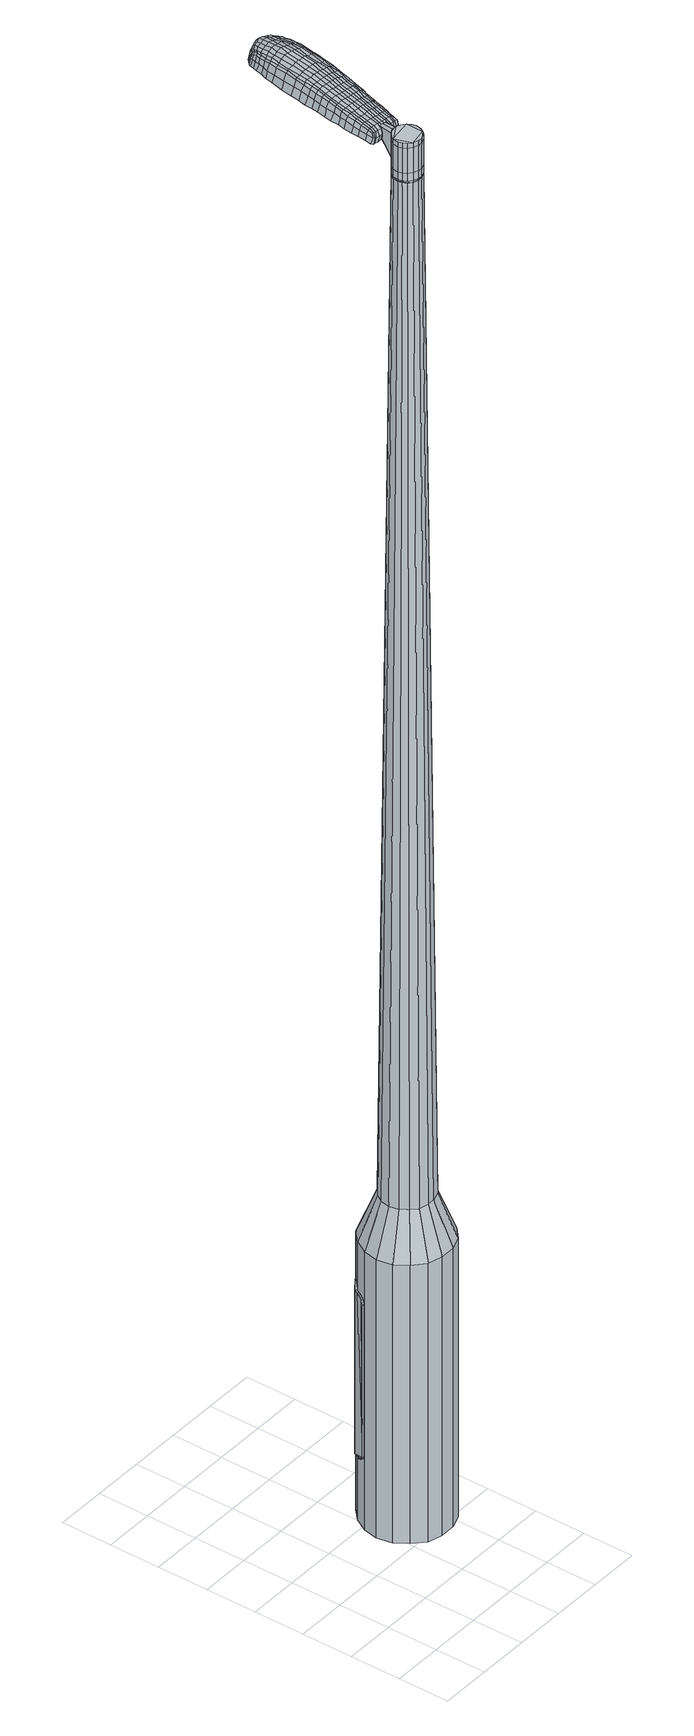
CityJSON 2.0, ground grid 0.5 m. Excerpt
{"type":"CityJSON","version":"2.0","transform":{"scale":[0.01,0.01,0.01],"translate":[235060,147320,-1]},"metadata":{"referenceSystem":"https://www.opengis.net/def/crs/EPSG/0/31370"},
"CityObjects":{
"object1":{"type":"GenericCityObject","attributes":{"cluster":352,"mean_distance_to_centroid":0.253,"new_centroid_x":235061.35,"new_centroid_y":147321.31,"mean_distance_to_camera":8.95,"H1":8.1,"H2":8.2,"Z_final":111.16,"cluster2":-1,"proj_x":235067.82,"proj_y":147322.33,"id_line":87860,"bearing_l":171,"distance":6.55,"orientation":"right","G_obj":81},"geometry":[{"type":"MultiSurface","lod":"2","boundaries":[[[0,1,2,3]],[[1,4,5,2]],[[4,6,7,5]],[[6,8,9,7]],[[8,10,11,9]],[[10,12,13,11]],[[12,14,15,13]],[[14,16,17,15]],[[16,18,19,17]],[[18,20,21,19]],[[20,22,23,21]],[[22,24,25,23]],[[24,26,27,25]],[[26,28,29,27]],[[28,30,31,29]],[[30,32,33,31]],[[32,34,35,33]],[[34,0,3,35]],[[36,37,38,39]],[[38,40,41,42]],[[41,43,42]],[[42,44,45,46]],[[45,47,46]],[[46,48,49,50]],[[49,51,50]],[[42,46,50,38]],[[50,52,39,38]],[[53,36,39]],[[2,5,7,35]],[[7,9,11,15]],[[11,13,15]],[[15,17,19,23]],[[19,21,23]],[[23,25,27,31]],[[27,29,31]],[[15,23,31,7]],[[31,33,35,7]],[[3,2,35]],[[1,0,54,55]],[[0,34,56,54]],[[34,32,57,56]],[[32,30,58,57]],[[30,28,59,58]],[[28,26,60,59]],[[26,24,61,60]],[[24,22,62,61]],[[22,20,63,62]],[[20,18,64,63]],[[18,16,65,64]],[[16,14,66,65]],[[14,12,67,66]],[[12,10,68,67]],[[10,8,69,68]],[[8,6,70,69]],[[6,4,71,70]],[[4,1,55,71]],[[55,54,72,73]],[[54,56,74,72]],[[56,57,75,74]],[[57,58,76,75]],[[58,59,77,76]],[[59,60,78,77]],[[60,61,79,78]],[[61,62,80,79]],[[62,63,81,80]],[[63,64,82,81]],[[64,65,83,82]],[[65,66,84,83]],[[66,67,85,84]],[[67,68,86,85]],[[68,69,87,86]],[[69,70,88,87]],[[70,71,89,88]],[[71,55,73,89]],[[90,91,92,73]],[[93,94,91,90]],[[95,96,94,93]],[[97,98,96,95]],[[77,99,98,97]],[[100,101,99,77]],[[102,103,101,100]],[[104,105,103,102]],[[81,106,105,104]],[[107,108,106,81]],[[109,110,108,107]],[[111,112,110,109]],[[85,113,112,111]],[[86,114,113,85]],[[115,116,114,86]],[[88,117,116,115]],[[118,119,117,88]],[[73,92,119,118]],[[120,121,122,123]],[[124,120,123,125]],[[126,124,125,127]],[[128,126,127,129]],[[130,128,129,131]],[[132,130,131,133]],[[134,132,133,135]],[[136,134,135,137]],[[138,136,137,139]],[[140,138,139,141]],[[142,140,141,143]],[[144,142,143,145]],[[146,144,145,147]],[[148,146,147,149]],[[150,148,149,151]],[[152,150,151,153]],[[72,90,73]],[[72,74,93,90]],[[74,75,95,93]],[[75,76,97,95]],[[76,77,97]],[[78,100,77]],[[78,79,102,100]],[[79,80,104,102]],[[80,81,104]],[[82,107,81]],[[82,83,109,107]],[[83,84,111,109]],[[84,85,111]],[[87,115,86]],[[87,88,115]],[[89,118,88]],[[89,73,118]],[[154,92,91]],[[155,119,92]],[[155,117,119]],[[156,116,117]],[[156,114,116]],[[157,112,113]],[[157,158,110,112]],[[158,159,108,110]],[[159,106,108]],[[160,105,106]],[[160,161,103,105]],[[161,162,101,103]],[[162,99,101]],[[163,98,99]],[[163,164,96,98]],[[164,165,94,96]],[[165,154,91,94]],[[39,52,152,166]],[[92,154,167,153]],[[53,39,166,121]],[[154,165,122,167]],[[36,53,121,120]],[[165,164,123,122]],[[37,36,120,124]],[[164,163,125,123]],[[38,37,124,126]],[[163,99,127,125]],[[40,38,126,128]],[[99,162,129,127]],[[41,40,128,130]],[[162,161,131,129]],[[43,41,130,132]],[[161,160,133,131]],[[42,43,132,134]],[[160,106,135,133]],[[44,42,134,136]],[[106,159,137,135]],[[45,44,136,138]],[[159,158,139,137]],[[47,45,138,140]],[[158,157,141,139]],[[46,47,140,142]],[[157,113,143,141]],[[48,46,142,144]],[[113,114,145,143]],[[49,48,144,146]],[[114,156,147,145]],[[51,49,146,148]],[[156,117,149,147]],[[50,51,148,150]],[[117,155,151,149]],[[52,50,150,152]],[[155,92,153,151]],[[152,153,168,169]],[[153,167,170,168]],[[167,122,171,170]],[[122,121,172,171]],[[121,166,173,172]],[[166,152,169,173]],[[174,175,176,177]],[[178,174,177,179]],[[174,178,180,181]],[[175,174,181,182]],[[183,184,185,186]],[[187,183,186,188]],[[183,187,189,190]],[[184,183,190,191]],[[192,193,194,195]],[[196,192,195,197]],[[192,196,198,199]],[[193,192,199,200]],[[201,202,203,204]],[[205,201,204,206]],[[201,205,207,208]],[[202,201,208,209]],[[210,211,212,213]],[[214,210,213,215]],[[210,214,216,217]],[[211,210,217,218]],[[219,220,221,222]],[[223,219,222,224]],[[219,223,225,226]],[[220,219,226,227]],[[228,229,230,231]],[[220,228,231,221]],[[228,220,227,232]],[[229,228,232,233]],[[234,235,236,237]],[[229,234,237,230]],[[234,229,233,238]],[[235,234,238,239]],[[240,178,179,241]],[[235,240,241,236]],[[240,235,239,242]],[[178,240,242,180]],[[243,244,245,246]],[[247,243,246,248]],[[243,247,249,250]],[[244,243,250,251]],[[252,253,254,255]],[[244,252,255,245]],[[252,244,251,256]],[[253,252,256,257]],[[258,259,260,261]],[[253,258,261,254]],[[258,253,257,262]],[[259,258,262,263]],[[264,265,266,267]],[[259,264,267,260]],[[264,259,263,268]],[[265,264,268,269]],[[270,175,182,271]],[[265,270,271,266]],[[270,265,269,272]],[[175,270,272,176]],[[273,274,275,276]],[[277,273,276,278]],[[273,277,279,280]],[[274,273,280,281]],[[282,283,284,285]],[[274,282,285,275]],[[282,274,281,286]],[[283,282,286,287]],[[288,289,290,291]],[[283,288,291,284]],[[288,283,287,292]],[[289,288,292,293]],[[294,187,188,295]],[[289,294,295,290]],[[294,289,293,296]],[[187,294,296,189]],[[297,298,299,300]],[[301,297,300,302]],[[297,301,303,304]],[[298,297,304,305]],[[306,307,308,309]],[[298,306,309,299]],[[306,298,305,310]],[[307,306,310,311]],[[312,313,314,315]],[[307,312,315,308]],[[312,307,311,316]],[[313,312,316,317]],[[318,319,320,321]],[[313,318,321,314]],[[318,313,317,322]],[[319,318,322,323]],[[324,184,191,325]],[[319,324,325,320]],[[324,319,323,326]],[[184,324,326,185]],[[327,213,212,328]],[[329,327,328,330]],[[327,329,331,332]],[[213,327,332,215]],[[333,329,330,334]],[[335,333,334,336]],[[333,335,337,338]],[[329,333,338,331]],[[339,335,336,340]],[[341,339,340,342]],[[339,341,343,344]],[[335,339,344,337]],[[345,341,342,346]],[[347,345,346,348]],[[345,347,349,350]],[[341,345,350,343]],[[351,347,348,352]],[[202,351,352,203]],[[351,202,209,353]],[[347,351,353,349]],[[354,355,200,199]],[[356,354,199,198]],[[354,356,357,358]],[[355,354,358,359]],[[360,361,359,358]],[[362,360,358,357]],[[360,362,363,364]],[[361,360,364,365]],[[366,367,365,364]],[[368,366,364,363]],[[366,368,369,370]],[[367,366,370,371]],[[372,373,371,370]],[[374,372,370,369]],[[372,374,207,205]],[[373,372,205,206]],[[375,376,377,378]],[[277,375,378,279]],[[375,277,278,379]],[[376,375,379,380]],[[381,196,197,382]],[[376,381,382,377]],[[381,376,380,383]],[[196,381,383,198]],[[384,385,386,387]],[[223,384,387,225]],[[384,223,224,388]],[[385,384,388,389]],[[390,391,392,393]],[[385,390,393,386]],[[390,385,389,394]],[[391,390,394,395]],[[396,193,200,397]],[[391,396,397,392]],[[396,391,395,398]],[[193,396,398,194]],[[399,400,401,402]],[[181,399,402,182]],[[399,181,180,403]],[[400,399,403,404]],[[405,406,407,408]],[[400,405,408,401]],[[405,400,404,409]],[[406,405,409,410]],[[411,204,203,412]],[[406,411,412,407]],[[411,406,410,413]],[[204,411,413,206]],[[414,415,416,417]],[[186,414,417,188]],[[414,186,185,418]],[[415,414,418,419]],[[420,208,207,421]],[[415,420,421,416]],[[420,415,419,422]],[[208,420,422,209]],[[423,424,425,426]],[[301,423,426,303]],[[423,301,302,427]],[[424,423,427,428]],[[429,214,215,430]],[[424,429,430,425]],[[429,424,428,431]],[[214,429,431,216]],[[432,433,434,435]],[[247,432,435,249]],[[432,247,248,436]],[[433,432,436,437]],[[438,439,440,441]],[[433,438,441,434]],[[438,433,437,442]],[[439,438,442,443]],[[444,211,218,445]],[[439,444,445,440]],[[444,439,443,446]],[[211,444,446,212]],[[447,448,437,436]],[[246,447,436,248]],[[447,246,245,449]],[[448,447,449,450]],[[451,452,443,442]],[[448,451,442,437]],[[451,448,450,453]],[[452,451,453,454]],[[455,328,212,446]],[[452,455,446,443]],[[455,452,454,456]],[[328,455,456,330]],[[457,458,459,460]],[[304,457,460,305]],[[457,304,303,426]],[[458,457,426,425]],[[461,332,331,462]],[[458,461,462,459]],[[461,458,425,430]],[[332,461,430,215]],[[463,464,450,449]],[[255,463,449,245]],[[463,255,254,465]],[[464,463,465,466]],[[467,468,454,453]],[[464,467,453,450]],[[467,464,466,469]],[[468,467,469,470]],[[471,334,330,456]],[[468,471,456,454]],[[471,468,470,472]],[[334,471,472,336]],[[473,474,475,476]],[[310,473,476,311]],[[473,310,305,460]],[[474,473,460,459]],[[477,338,337,478]],[[474,477,478,475]],[[477,474,459,462]],[[338,477,462,331]],[[479,480,466,465]],[[261,479,465,254]],[[479,261,260,481]],[[480,479,481,482]],[[483,484,470,469]],[[480,483,469,466]],[[483,480,482,485]],[[484,483,485,486]],[[487,340,336,472]],[[484,487,472,470]],[[487,484,486,488]],[[340,487,488,342]],[[489,490,491,492]],[[316,489,492,317]],[[489,316,311,476]],[[490,489,476,475]],[[493,344,343,494]],[[490,493,494,491]],[[493,490,475,478]],[[344,493,478,337]],[[495,496,482,481]],[[267,495,481,260]],[[495,267,266,497]],[[496,495,497,498]],[[499,500,486,485]],[[496,499,485,482]],[[499,496,498,501]],[[500,499,501,502]],[[503,346,342,488]],[[500,503,488,486]],[[503,500,502,504]],[[346,503,504,348]],[[505,506,507,508]],[[322,505,508,323]],[[505,322,317,492]],[[506,505,492,491]],[[509,350,349,510]],[[506,509,510,507]],[[509,506,491,494]],[[350,509,494,343]],[[511,512,498,497]],[[271,511,497,266]],[[511,271,182,402]],[[512,511,402,401]],[[513,514,502,501]],[[512,513,501,498]],[[513,512,401,408]],[[514,513,408,407]],[[515,352,348,504]],[[514,515,504,502]],[[515,514,407,412]],[[352,515,412,203]],[[516,517,419,418]],[[326,516,418,185]],[[516,326,323,508]],[[517,516,508,507]],[[518,353,209,422]],[[517,518,422,419]],[[518,517,507,510]],[[353,518,510,349]],[[519,520,380,379]],[[276,519,379,278]],[[519,276,275,521]],[[520,519,521,522]],[[523,356,198,383]],[[520,523,383,380]],[[523,520,522,524]],[[356,523,524,357]],[[525,526,527,528]],[[226,525,528,227]],[[525,226,225,387]],[[526,525,387,386]],[[529,530,531,532]],[[526,529,532,527]],[[529,526,386,393]],[[530,529,393,392]],[[533,355,359,534]],[[530,533,534,531]],[[533,530,392,397]],[[355,533,397,200]],[[535,536,522,521]],[[285,535,521,275]],[[535,285,284,537]],[[536,535,537,538]],[[539,362,357,524]],[[536,539,524,522]],[[539,536,538,540]],[[362,539,540,363]],[[541,542,543,544]],[[232,541,544,233]],[[541,232,227,528]],[[542,541,528,527]],[[545,546,547,548]],[[542,545,548,543]],[[545,542,527,532]],[[546,545,532,531]],[[549,361,365,550]],[[546,549,550,547]],[[549,546,531,534]],[[361,549,534,359]],[[551,552,538,537]],[[291,551,537,284]],[[551,291,290,553]],[[552,551,553,554]],[[555,368,363,540]],[[552,555,540,538]],[[555,552,554,556]],[[368,555,556,369]],[[557,558,559,560]],[[238,557,560,239]],[[557,238,233,544]],[[558,557,544,543]],[[561,562,563,564]],[[558,561,564,559]],[[561,558,543,548]],[[562,561,548,547]],[[565,367,371,566]],[[562,565,566,563]],[[565,562,547,550]],[[367,565,550,365]],[[567,568,554,553]],[[295,567,553,290]],[[567,295,188,417]],[[568,567,417,416]],[[569,374,369,556]],[[568,569,556,554]],[[569,568,416,421]],[[374,569,421,207]],[[570,571,404,403]],[[242,570,403,180]],[[570,242,239,560]],[[571,570,560,559]],[[572,573,410,409]],[[571,572,409,404]],[[572,571,559,564]],[[573,572,564,563]],[[574,373,206,413]],[[573,574,413,410]],[[574,573,563,566]],[[373,574,566,371]],[[575,576,577,578]],[[578,577,579,580]],[[581,579,577,582]],[[582,577,576,583]],[[584,585,586,587]],[[587,586,588,589]],[[590,588,586,591]],[[591,586,585,592]],[[593,594,595,596]],[[596,595,597,598]],[[599,597,595,600]],[[600,595,594,601]],[[602,603,604,605]],[[605,604,606,607]],[[608,606,604,609]],[[609,604,603,610]],[[611,612,613,614]],[[614,613,615,616]],[[617,615,613,618]],[[618,613,612,619]],[[620,621,622,623]],[[623,622,624,625]],[[626,624,622,627]],[[627,622,621,628]],[[629,630,631,632]],[[632,631,621,620]],[[628,621,631,633]],[[633,631,630,634]],[[635,636,637,638]],[[638,637,630,629]],[[634,630,637,639]],[[639,637,636,640]],[[580,579,641,642]],[[642,641,636,635]],[[640,636,641,643]],[[643,641,579,581]],[[644,645,646,647]],[[647,646,648,649]],[[650,648,646,651]],[[651,646,645,652]],[[653,654,655,656]],[[656,655,645,644]],[[652,645,655,657]],[[657,655,654,658]],[[659,660,661,662]],[[662,661,654,653]],[[658,654,661,663]],[[663,661,660,664]],[[665,666,667,668]],[[668,667,660,659]],[[664,660,667,669]],[[669,667,666,670]],[[583,576,671,672]],[[672,671,666,665]],[[670,666,671,673]],[[673,671,576,575]],[[674,675,676,677]],[[677,676,678,679]],[[680,678,676,681]],[[681,676,675,682]],[[683,684,685,686]],[[686,685,675,674]],[[682,675,685,687]],[[687,685,684,688]],[[689,690,691,692]],[[692,691,684,683]],[[688,684,691,693]],[[693,691,690,694]],[[589,588,695,696]],[[696,695,690,689]],[[694,690,695,697]],[[697,695,588,590]],[[698,699,700,701]],[[701,700,702,703]],[[704,702,700,705]],[[705,700,699,706]],[[707,708,709,710]],[[710,709,699,698]],[[706,699,709,711]],[[711,709,708,712]],[[713,714,715,716]],[[716,715,708,707]],[[712,708,715,717]],[[717,715,714,718]],[[719,720,721,722]],[[722,721,714,713]],[[718,714,721,723]],[[723,721,720,724]],[[592,585,725,726]],[[726,725,720,719]],[[724,720,725,727]],[[727,725,585,584]],[[611,614,728,729]],[[729,728,730,731]],[[732,730,728,172]],[[172,728,614,616]],[[731,730,733,734]],[[734,733,735,736]],[[737,735,733,738]],[[738,733,730,732]],[[736,735,739,740]],[[740,739,741,742]],[[743,741,739,744]],[[744,739,735,737]],[[742,741,745,746]],[[746,745,747,748]],[[749,747,745,750]],[[750,745,741,743]],[[748,747,751,752]],[[752,751,603,602]],[[610,603,751,753]],[[753,751,747,749]],[[601,754,755,600]],[[600,755,756,599]],[[757,756,755,758]],[[758,755,754,759]],[[759,760,761,758]],[[758,761,762,757]],[[763,762,761,764]],[[764,761,760,765]],[[765,766,767,764]],[[764,767,768,763]],[[769,768,767,770]],[[770,767,766,771]],[[771,772,773,770]],[[770,773,774,769]],[[608,774,773,606]],[[606,773,772,607]],[[775,776,777,778]],[[778,777,678,680]],[[679,678,777,779]],[[779,777,776,780]],[[598,597,781,782]],[[782,781,776,775]],[[780,776,781,783]],[[783,781,597,599]],[[784,785,786,787]],[[787,786,624,626]],[[625,624,786,788]],[[788,786,785,789]],[[790,791,792,793]],[[793,792,785,784]],[[789,785,792,794]],[[794,792,791,795]],[[601,594,796,797]],[[797,796,791,790]],[[795,791,796,798]],[[798,796,594,593]],[[799,800,801,802]],[[802,801,582,583]],[[581,582,801,803]],[[803,801,800,804]],[[805,806,807,808]],[[808,807,800,799]],[[804,800,807,809]],[[809,807,806,810]],[[602,605,811,812]],[[812,811,806,805]],[[810,806,811,813]],[[813,811,605,607]],[[814,815,816,817]],[[817,816,587,589]],[[584,587,816,818]],[[818,816,815,819]],[[608,609,820,821]],[[821,820,815,814]],[[819,815,820,822]],[[822,820,609,610]],[[823,824,825,826]],[[826,825,702,704]],[[703,702,825,827]],[[827,825,824,828]],[[616,615,829,830]],[[830,829,824,823]],[[828,824,829,831]],[[831,829,615,617]],[[832,833,834]],[[834,833,648,650]],[[649,648,833,835]],[[835,833,836]],[[837,838,839,840]],[[840,839,833,832]],[[836,833,839,841]],[[841,839,838,842]],[[619,612,843,844]],[[844,843,838,837]],[[842,838,843,845]],[[845,843,612,611]],[[836,846,847,835]],[[835,847,647,649]],[[644,647,847,848]],[[848,847,846,849]],[[842,850,851,841]],[[841,851,846,836]],[[849,846,851,852]],[[852,851,850,853]],[[611,729,854,845]],[[845,854,850,842]],[[853,850,854,855]],[[855,854,729,731]],[[856,857,858,859]],[[859,858,705,706]],[[704,705,858,826]],[[826,858,857,823]],[[732,172,860,861]],[[861,860,857,856]],[[823,857,860,830]],[[830,860,172,616]],[[849,862,848]],[[848,862,656,644]],[[653,656,862,863]],[[863,862,864]],[[853,865,866,852]],[[852,866,862,849]],[[864,862,866,867]],[[867,866,865,868]],[[731,734,869,855]],[[855,869,865,853]],[[868,865,869,870]],[[870,869,734,736]],[[871,872,873,874]],[[874,873,711,712]],[[706,711,873,859]],[[859,873,872,856]],[[737,738,875,876]],[[876,875,872,871]],[[856,872,875,861]],[[861,875,738,732]],[[864,877,878,863]],[[863,878,662,653]],[[659,662,878,879]],[[879,878,877,880]],[[868,881,882,867]],[[867,882,877,864]],[[880,877,882,883]],[[883,882,881,884]],[[736,740,885,870]],[[870,885,881,868]],[[884,881,885,886]],[[886,885,740,742]],[[887,888,889,890]],[[890,889,717,718]],[[712,717,889,874]],[[874,889,888,871]],[[743,744,891,892]],[[892,891,888,887]],[[871,888,891,876]],[[876,891,744,737]],[[880,893,894,879]],[[879,894,668,659]],[[665,668,894,895]],[[895,894,893,896]],[[884,897,898,883]],[[883,898,893,880]],[[896,893,898,899]],[[899,898,897,900]],[[742,746,901,886]],[[886,901,897,884]],[[900,897,901,902]],[[902,901,746,748]],[[903,904,905,906]],[[906,905,723,724]],[[718,723,905,890]],[[890,905,904,887]],[[749,750,907,908]],[[908,907,904,903]],[[887,904,907,892]],[[892,907,750,743]],[[896,909,910,895]],[[895,910,672,665]],[[583,672,910,802]],[[802,910,909,799]],[[900,911,912,899]],[[899,912,909,896]],[[799,909,912,808]],[[808,912,911,805]],[[748,752,913,902]],[[902,913,911,900]],[[805,911,913,812]],[[812,913,752,602]],[[819,914,915,818]],[[818,915,727,584]],[[724,727,915,906]],[[906,915,914,903]],[[610,753,916,822]],[[822,916,914,819]],[[903,914,916,908]],[[908,916,753,749]],[[780,917,918,779]],[[779,918,677,679]],[[674,677,918,919]],[[919,918,917,920]],[[599,756,921,783]],[[783,921,917,780]],[[920,917,921,922]],[[922,921,756,757]],[[923,924,925,926]],[[926,925,627,628]],[[626,627,925,787]],[[787,925,924,784]],[[927,928,929,930]],[[930,929,924,923]],[[784,924,929,793]],[[793,929,928,790]],[[759,754,931,932]],[[932,931,928,927]],[[790,928,931,797]],[[797,931,754,601]],[[920,933,934,919]],[[919,934,686,674]],[[683,686,934,935]],[[935,934,933,936]],[[757,762,937,922]],[[922,937,933,920]],[[936,933,937,938]],[[938,937,762,763]],[[939,940,941,942]],[[942,941,633,634]],[[628,633,941,926]],[[926,941,940,923]],[[943,944,945,946]],[[946,945,940,939]],[[923,940,945,930]],[[930,945,944,927]],[[765,760,947,948]],[[948,947,944,943]],[[927,944,947,932]],[[932,947,760,759]],[[936,949,950,935]],[[935,950,692,683]],[[689,692,950,951]],[[951,950,949,952]],[[763,768,953,938]],[[938,953,949,936]],[[952,949,953,954]],[[954,953,768,769]],[[955,956,957,958]],[[958,957,639,640]],[[634,639,957,942]],[[942,957,956,939]],[[959,960,961,962]],[[962,961,956,955]],[[939,956,961,946]],[[946,961,960,943]],[[771,766,963,964]],[[964,963,960,959]],[[943,960,963,948]],[[948,963,766,765]],[[952,965,966,951]],[[951,966,696,689]],[[589,696,966,817]],[[817,966,965,814]],[[769,774,967,954]],[[954,967,965,952]],[[814,965,967,821]],[[821,967,774,608]],[[804,968,969,803]],[[803,969,643,581]],[[640,643,969,958]],[[958,969,968,955]],[[810,970,971,809]],[[809,971,968,804]],[[955,968,971,962]],[[962,971,970,959]],[[607,772,972,813]],[[813,972,970,810]],[[959,970,972,964]],[[964,972,772,771]],[[575,578,177,176]],[[578,580,179,177]],[[590,591,190,189]],[[591,592,191,190]],[[593,596,195,194]],[[596,598,197,195]],[[617,618,217,216]],[[618,619,218,217]],[[620,623,222,221]],[[623,625,224,222]],[[629,632,231,230]],[[632,620,221,231]],[[635,638,237,236]],[[638,629,230,237]],[[580,642,241,179]],[[642,635,236,241]],[[650,651,250,249]],[[651,652,251,250]],[[652,657,256,251]],[[657,658,257,256]],[[658,663,262,257]],[[663,664,263,262]],[[664,669,268,263]],[[669,670,269,268]],[[670,673,272,269]],[[673,575,176,272]],[[680,681,280,279]],[[681,682,281,280]],[[682,687,286,281]],[[687,688,287,286]],[[688,693,292,287]],[[693,694,293,292]],[[694,697,296,293]],[[697,590,189,296]],[[698,701,300,299]],[[701,703,302,300]],[[707,710,309,308]],[[710,698,299,309]],[[713,716,315,314]],[[716,707,308,315]],[[719,722,321,320]],[[722,713,314,321]],[[592,726,325,191]],[[726,719,320,325]],[[775,778,378,377]],[[778,680,279,378]],[[598,782,382,197]],[[782,775,377,382]],[[625,788,388,224]],[[788,789,389,388]],[[789,794,394,389]],[[794,795,395,394]],[[795,798,398,395]],[[798,593,194,398]],[[703,827,427,302]],[[827,828,428,427]],[[828,831,431,428]],[[831,617,216,431]],[[832,834,435,434]],[[834,650,249,435]],[[837,840,441,440]],[[840,832,434,441]],[[619,844,445,218]],[[844,837,440,445]],[[973,974,975,976]],[[977,978,976,975]],[[979,980,981,982]],[[983,984,985,986]],[[974,987,988,975]],[[989,977,975,988]],[[990,979,982,991]],[[992,993,984,983]],[[987,994,995,988]],[[995,996,989,988]],[[997,990,991,998]],[[999,993,992,1000]],[[994,1001,1002,995]],[[1002,1003,996,995]],[[1004,997,998,1005]],[[1006,999,1000,1007]],[[1008,1009,1010,1011]],[[1012,1013,1009,1008]],[[1012,1014,1015,1013]],[[1014,1016,1017,1015]],[[1018,1019,1020,1021]],[[1022,1023,1019,1018]],[[1024,1025,1023,1022]],[[1026,1027,1025,1024]],[[1021,1010,1009,1018]],[[1018,1009,1013,1022]],[[1013,1015,1024,1022]],[[1015,1017,1026,1024]],[[982,981,978,977]],[[991,982,977,989]],[[996,998,991,989]],[[1003,1005,998,996]],[[983,986,980,979]],[[992,983,979,990]],[[1000,992,990,997]],[[1007,1000,997,1004]],[[984,1008,1011,985]],[[993,1012,1008,984]],[[1014,1012,993,999]],[[1016,1014,999,1006]],[[1028,1029,1030,1031]],[[1030,1032,1033,1034]],[[1030,1034,1035,1036]],[[1030,1036,1031]],[[1037,1028,1031,1038]],[[1039,1038,1031,1040]],[[1041,1040,1031]],[[1042,1030,1029,1043]],[[1044,1042,1043,1045]],[[1046,1044,1045,1047]],[[1048,1046,1047,1049]],[[1050,1048,1049,1051]],[[1051,1052,1053,1054]],[[1051,1054,1055,1056]],[[1051,1056,1057,1058]],[[1057,1059,1060,1061]],[[1057,1061,1062,1063]],[[1057,1063,1058]],[[1051,1058,1050]],[[1064,1065,1029,1028]],[[1066,1067,1032,1030]],[[1068,1069,1041,1031]],[[1065,1070,1043,1029]],[[1071,1066,1030,1042]],[[1070,1072,1045,1043]],[[1073,1071,1042,1044]],[[1072,1074,1047,1045]],[[1075,1073,1044,1046]],[[1074,1076,1049,1047]],[[1077,1075,1046,1048]],[[1076,1078,1051,1049]],[[1079,1077,1048,1050]],[[1078,1080,1052,1051]],[[1081,1082,1059,1057]],[[1083,1079,1050,1058]],[[1053,1052,1080,1084]],[[1054,1053,1084,1085]],[[1055,1054,1085,1086]],[[1056,1055,1086,1087]],[[1057,1056,1087,1081]],[[1088,1064,1028,1037]],[[1089,1088,1037,1038]],[[1090,1089,1038,1039]],[[1091,1090,1039,1040]],[[1069,1091,1040,1041]],[[1033,1032,1067,1092]],[[1060,1059,1082,1093]],[[1034,1033,1092,1094]],[[1035,1034,1094,1095]],[[1036,1035,1095,1096]],[[1031,1036,1096,1068]],[[1061,1060,1093,1097]],[[1062,1061,1097,1098]],[[1063,1062,1098,1099]],[[1058,1063,1099,1083]]]}]}
},
"vertices":[
[140,174,384],[154,169,384],[154,169,96],[140,174,96],[166,160,384],[166,160,96],[173,148,384],[173,148,96],[176,133,384],[176,133,96],[174,119,384],[174,119,96],[166,106,384],[166,106,96],[155,96,384],[155,96,96],[142,91,384],[142,91,96],[127,91,384],[127,91,96],[113,95,384],[113,95,96],[102,105,384],[102,105,96],[94,117,384],[94,117,96],[91,132,384],[91,132,96],[94,146,384],[94,146,96],[101,159,384],[101,159,96],[112,169,384],[112,169,96],[126,174,384],[126,174,96],[127,144,1524],[123,141,1524],[121,137,1524],[136,146,1524],[120,132,1524],[121,128,1524],[127,121,1524],[123,124,1524],[132,119,1524],[136,119,1524],[144,124,1524],[141,121,1524],[146,128,1524],[147,133,1524],[144,141,1524],[146,137,1524],[140,144,1524],[131,146,1524],[138,157,429],[146,154,429],[129,157,429],[121,154,429],[114,148,429],[110,141,429],[108,132,429],[110,123,429],[115,116,429],[121,110,429],[130,108,429],[138,108,429],[147,111,429],[153,117,429],[157,124,429],[159,133,429],[157,141,429],[153,149,429],[136,146,1483],[140,144,1483],[131,146,1483],[127,144,1483],[123,141,1483],[121,137,1483],[120,132,1483],[121,128,1483],[123,124,1483],[127,121,1483],[132,119,1483],[136,119,1483],[141,121,1483],[144,124,1483],[146,128,1483],[147,133,1483],[146,137,1483],[144,141,1483],[136,145,1483],[136,145,1485],[140,144,1485],[131,145,1483],[131,145,1485],[127,143,1483],[127,143,1485],[124,141,1483],[124,141,1485],[121,137,1485],[121,132,1483],[121,132,1485],[122,128,1483],[122,128,1485],[124,124,1483],[124,124,1485],[127,121,1485],[132,120,1483],[132,120,1485],[136,120,1483],[136,120,1485],[140,121,1483],[140,121,1485],[144,124,1485],[146,128,1485],[146,133,1483],[146,133,1485],[146,137,1485],[143,141,1483],[143,141,1485],[127,144,1519],[131,146,1519],[131,146,1493],[127,144,1493],[123,141,1519],[123,141,1493],[121,137,1519],[121,137,1493],[120,132,1519],[120,132,1493],[121,128,1519],[121,128,1493],[123,124,1519],[123,124,1493],[127,121,1519],[127,121,1493],[132,119,1519],[132,119,1493],[136,119,1519],[136,119,1493],[141,121,1519],[141,121,1493],[144,124,1519],[144,124,1493],[146,128,1519],[146,128,1493],[147,133,1519],[147,133,1493],[146,137,1519],[146,137,1493],[144,141,1519],[144,141,1493],[140,144,1519],[140,144,1493],[136,146,1485],[144,141,1485],[147,133,1485],[141,121,1485],[136,119,1485],[132,119,1485],[123,124,1485],[121,128,1485],[120,132,1485],[123,141,1485],[127,144,1485],[131,146,1485],[136,146,1519],[136,146,1493],[142,164,1513],[142,164,1518],[139,164,1513],[135,165,1513],[135,165,1518],[139,164,1518],[170,234,1519],[168,227,1518],[170,228,1509],[171,235,1510],[171,243,1519],[173,244,1510],[169,242,1526],[168,234,1525],[166,227,1525],[132,241,1519],[131,233,1518],[132,232,1525],[133,239,1525],[133,249,1519],[134,248,1526],[131,251,1510],[130,242,1510],[129,235,1509],[160,310,1519],[164,310,1519],[164,311,1513],[160,311,1513],[156,310,1519],[156,311,1513],[156,308,1524],[160,309,1524],[164,308,1524],[149,237,1530],[148,230,1529],[151,229,1529],[152,237,1530],[150,246,1531],[154,246,1531],[146,247,1530],[145,238,1530],[144,230,1529],[136,157,1512],[139,157,1512],[139,158,1517],[137,159,1517],[133,158,1512],[134,159,1517],[133,159,1506],[136,158,1506],[139,158,1506],[177,293,1519],[177,290,1519],[179,290,1512],[179,294,1512],[177,295,1518],[179,296,1512],[176,295,1522],[176,293,1523],[176,290,1524],[177,285,1519],[177,279,1519],[178,280,1512],[179,286,1512],[176,285,1524],[175,279,1525],[176,273,1519],[175,266,1519],[177,267,1511],[178,274,1511],[175,273,1526],[173,265,1526],[173,254,1519],[175,255,1510],[172,254,1526],[154,162,1513],[155,170,1513],[154,169,1518],[153,162,1517],[152,157,1512],[152,158,1516],[153,157,1506],[155,163,1507],[157,170,1507],[157,177,1514],[159,184,1515],[157,184,1520],[156,176,1519],[159,178,1507],[160,185,1507],[160,191,1515],[162,199,1516],[160,198,1522],[159,191,1521],[162,192,1508],[164,200,1508],[164,206,1517],[165,213,1517],[163,212,1524],[162,205,1523],[165,207,1508],[167,214,1509],[167,220,1518],[165,220,1524],[168,221,1509],[142,299,1519],[141,296,1519],[143,296,1524],[143,299,1523],[143,302,1518],[144,301,1522],[142,303,1512],[141,301,1512],[140,297,1512],[140,291,1519],[139,286,1519],[140,285,1525],[141,291,1524],[139,293,1512],[138,287,1512],[137,280,1519],[136,272,1519],[137,271,1526],[139,279,1526],[136,281,1511],[135,274,1511],[134,261,1519],[136,260,1526],[133,262,1510],[124,167,1513],[125,175,1513],[124,176,1507],[123,168,1507],[124,161,1512],[123,162,1506],[125,162,1516],[125,166,1517],[126,174,1518],[125,182,1514],[126,190,1515],[125,191,1507],[124,183,1507],[127,181,1519],[127,189,1520],[127,197,1515],[128,204,1516],[126,206,1508],[126,198,1508],[128,196,1521],[129,203,1522],[128,212,1517],[129,219,1517],[128,221,1509],[127,213,1508],[130,211,1523],[130,218,1524],[130,226,1518],[129,228,1509],[131,225,1524],[137,164,1519],[140,163,1519],[139,171,1520],[141,171,1520],[136,172,1520],[135,164,1519],[140,179,1522],[142,178,1522],[141,186,1523],[144,186,1523],[138,186,1523],[137,179,1521],[142,193,1524],[145,193,1524],[143,201,1525],[146,200,1525],[140,201,1525],[139,194,1524],[144,208,1526],[147,207,1526],[145,215,1527],[148,215,1527],[142,216,1527],[141,208,1526],[147,223,1528],[150,222,1528],[143,223,1528],[160,306,1527],[163,305,1527],[156,305,1526],[155,301,1527],[159,301,1528],[163,301,1528],[158,295,1529],[162,294,1529],[154,295,1528],[153,288,1530],[157,288,1530],[160,287,1530],[156,281,1531],[159,280,1531],[151,281,1530],[150,272,1531],[154,272,1531],[158,271,1531],[152,259,1531],[156,258,1531],[148,259,1531],[145,304,1518],[147,306,1519],[146,307,1513],[144,305,1513],[145,302,1523],[147,304,1523],[151,308,1519],[151,309,1513],[151,306,1524],[177,298,1518],[175,300,1518],[175,299,1523],[176,297,1523],[178,298,1513],[176,301,1513],[173,303,1519],[171,306,1519],[170,305,1524],[173,302,1523],[174,304,1513],[171,307,1513],[167,308,1519],[167,307,1524],[168,309,1513],[166,234,1528],[164,234,1528],[163,227,1528],[165,227,1527],[168,242,1528],[166,243,1529],[162,235,1529],[159,235,1530],[157,228,1529],[160,228,1528],[163,243,1529],[160,244,1530],[155,236,1530],[154,229,1529],[157,245,1531],[134,239,1528],[137,239,1529],[138,247,1529],[135,248,1528],[134,232,1527],[136,231,1528],[141,238,1529],[142,247,1530],[140,231,1528],[125,159,1512],[126,159,1512],[127,160,1517],[125,160,1517],[124,160,1506],[126,160,1506],[130,158,1512],[130,160,1517],[129,159,1506],[151,155,1512],[149,155,1512],[150,156,1506],[152,156,1506],[151,156,1517],[149,157,1517],[147,156,1512],[144,156,1512],[145,157,1506],[148,156,1506],[147,157,1517],[144,157,1517],[142,156,1512],[142,157,1506],[142,158,1517],[151,162,1519],[150,162,1519],[153,169,1520],[151,169,1520],[148,162,1519],[145,163,1519],[149,170,1520],[146,170,1520],[143,163,1519],[144,170,1520],[126,166,1519],[128,165,1519],[129,173,1520],[127,173,1520],[131,165,1519],[132,172,1520],[154,176,1521],[153,177,1521],[156,184,1522],[154,184,1522],[150,177,1521],[148,177,1521],[152,184,1522],[149,185,1523],[145,178,1522],[146,185,1523],[128,181,1521],[130,180,1521],[131,188,1522],[129,188,1522],[133,180,1521],[134,187,1522],[157,191,1523],[156,191,1523],[159,198,1524],[157,198,1524],[153,191,1523],[150,192,1524],[155,199,1525],[152,199,1525],[148,192,1524],[149,200,1525],[129,195,1523],[132,195,1523],[132,202,1524],[130,203,1524],[135,194,1524],[136,202,1525],[160,205,1525],[159,206,1525],[162,212,1526],[160,213,1526],[156,206,1526],[153,206,1526],[157,213,1527],[154,214,1527],[150,207,1526],[151,214,1527],[131,210,1525],[133,210,1525],[134,217,1526],[132,217,1526],[137,209,1526],[138,216,1527],[163,220,1527],[162,220,1527],[159,220,1527],[156,221,1528],[153,222,1528],[133,225,1527],[135,224,1527],[139,224,1528],[145,300,1525],[147,302,1525],[144,296,1526],[146,298,1526],[151,304,1526],[150,300,1527],[175,294,1525],[174,297,1525],[174,293,1526],[175,291,1525],[172,299,1525],[170,302,1526],[169,298,1527],[172,295,1526],[167,304,1526],[166,299,1527],[143,291,1526],[145,293,1527],[141,285,1527],[144,286,1528],[149,294,1528],[148,287,1529],[175,286,1526],[173,287,1527],[173,281,1528],[174,280,1527],[171,290,1527],[168,292,1528],[167,285,1529],[170,283,1528],[165,293,1528],[164,286,1530],[140,279,1528],[143,280,1529],[139,271,1528],[141,271,1529],[147,280,1529],[145,272,1530],[173,273,1528],[172,275,1528],[170,266,1529],[172,265,1528],[169,276,1529],[166,278,1530],[165,269,1530],[168,268,1530],[163,279,1530],[161,270,1531],[137,259,1529],[139,260,1529],[144,259,1530],[170,254,1528],[168,255,1529],[166,256,1530],[162,257,1530],[159,258,1531],[168,229,1509],[166,228,1518],[168,235,1518],[169,236,1509],[169,243,1519],[171,244,1510],[168,242,1525],[166,234,1525],[165,227,1525],[134,232,1525],[133,233,1518],[133,240,1518],[135,239,1525],[135,249,1519],[136,248,1525],[133,250,1510],[132,242,1509],[131,235,1509],[164,308,1513],[163,307,1519],[160,308,1519],[160,309,1513],[157,308,1519],[157,309,1513],[156,306,1524],[160,307,1524],[163,306,1524],[151,230,1528],[148,230,1528],[149,237,1529],[152,237,1529],[150,246,1529],[154,246,1529],[147,247,1529],[145,238,1529],[144,231,1528],[139,160,1516],[139,159,1512],[137,160,1512],[137,160,1516],[134,160,1512],[134,161,1516],[134,161,1506],[137,160,1506],[140,160,1506],[177,290,1512],[175,290,1519],[175,293,1518],[177,293,1512],[175,295,1518],[177,296,1512],[174,294,1522],[174,293,1523],[174,289,1523],[176,280,1512],[175,279,1519],[175,285,1519],[177,286,1512],[174,285,1524],[173,279,1525],[175,267,1511],[173,266,1519],[174,274,1519],[176,275,1511],[173,273,1525],[172,265,1526],[171,255,1519],[173,256,1510],[170,254,1526],[152,170,1518],[154,170,1513],[152,163,1513],[151,162,1517],[151,158,1512],[150,159,1515],[152,159,1506],[153,163,1506],[155,171,1507],[155,184,1520],[157,185,1514],[155,177,1514],[154,177,1519],[157,178,1507],[158,186,1507],[159,199,1522],[160,199,1516],[158,192,1515],[157,191,1521],[160,193,1508],[162,200,1508],[162,213,1523],[163,214,1517],[162,206,1516],[160,206,1522],[163,207,1508],[165,215,1508],[165,221,1517],[163,220,1524],[166,222,1509],[144,295,1523],[143,296,1519],[144,299,1518],[145,298,1523],[145,301,1518],[146,300,1522],[144,302,1512],[143,300,1512],[142,297,1512],[142,285,1525],[141,285,1519],[142,291,1519],[143,290,1524],[141,292,1512],[139,287,1512],[139,271,1526],[138,272,1519],[139,280,1519],[141,279,1525],[138,281,1511],[137,273,1511],[136,261,1519],[138,259,1526],[135,262,1510],[126,176,1507],[127,174,1513],[126,167,1513],[125,168,1506],[126,162,1512],[125,163,1506],[127,163,1515],[127,166,1517],[128,174,1518],[127,191,1507],[128,189,1514],[127,182,1514],[126,183,1507],[128,181,1519],[129,188,1520],[128,206,1508],[130,204,1516],[129,197,1515],[128,198,1508],[130,196,1521],[131,203,1522],[130,220,1508],[131,219,1517],[130,212,1516],[129,213,1508],[132,211,1522],[132,218,1523],[132,226,1517],[131,228,1509],[133,225,1524],[138,165,1518],[140,164,1518],[139,172,1519],[141,171,1519],[136,172,1519],[140,179,1520],[142,179,1520],[141,187,1521],[144,186,1521],[138,187,1521],[137,180,1520],[142,194,1523],[145,193,1523],[143,201,1524],[146,201,1524],[140,202,1524],[139,194,1523],[144,209,1525],[147,208,1525],[146,216,1526],[148,215,1526],[142,216,1526],[141,209,1525],[147,223,1527],[150,223,1527],[143,224,1527],[163,304,1526],[160,304,1526],[156,304,1525],[155,300,1526],[159,301,1526],[162,300,1526],[161,294,1528],[158,294,1528],[154,294,1527],[153,287,1528],[157,287,1529],[160,287,1529],[159,280,1530],[156,280,1530],[152,280,1529],[150,272,1530],[154,271,1530],[158,271,1530],[156,258,1530],[152,259,1530],[149,259,1530],[147,305,1513],[148,304,1518],[146,302,1518],[145,303,1512],[146,301,1523],[148,302,1523],[152,306,1519],[152,307,1513],[152,305,1523],[173,298,1523],[174,299,1518],[175,297,1518],[174,296,1523],[176,297,1512],[175,300,1512],[169,303,1523],[169,304,1519],[172,302,1519],[171,300,1523],[172,302,1513],[170,305,1513],[166,306,1519],[166,305,1524],[167,307,1513],[162,227,1527],[164,234,1527],[165,234,1527],[164,227,1526],[167,242,1527],[165,243,1528],[157,229,1528],[158,236,1528],[161,235,1528],[160,228,1527],[163,244,1528],[160,244,1529],[155,236,1529],[154,229,1528],[157,245,1529],[138,247,1528],[137,239,1527],[136,239,1527],[137,247,1527],[135,232,1526],[136,232,1527],[141,238,1528],[142,247,1528],[140,231,1527],[128,162,1516],[127,161,1512],[126,161,1512],[127,162,1516],[125,162,1506],[126,162,1506],[130,161,1512],[131,161,1516],[130,162,1506],[150,158,1506],[150,157,1512],[151,158,1506],[150,158,1516],[149,158,1516],[145,159,1506],[145,158,1512],[147,158,1512],[148,159,1506],[147,159,1516],[144,159,1516],[142,159,1512],[142,160,1506],[142,160,1516],[150,163,1518],[151,163,1518],[152,170,1519],[151,170,1519],[145,164,1518],[148,163,1518],[149,170,1519],[146,171,1519],[143,164,1518],[144,171,1519],[129,173,1519],[128,166,1518],[127,166,1518],[128,174,1519],[131,166,1518],[132,173,1519],[153,177,1520],[155,184,1521],[154,184,1521],[148,178,1520],[150,177,1520],[152,185,1521],[149,185,1521],[145,178,1520],[146,186,1521],[131,188,1521],[130,181,1520],[129,181,1520],[130,188,1521],[133,180,1520],[134,188,1521],[155,192,1522],[156,191,1522],[158,199,1523],[157,199,1523],[150,193,1522],[153,192,1522],[154,199,1523],[152,200,1524],[148,193,1523],[149,200,1524],[133,203,1523],[132,196,1522],[131,196,1522],[132,203,1523],[135,195,1522],[136,202,1523],[158,206,1524],[159,206,1524],[161,213,1525],[160,213,1525],[153,207,1525],[156,207,1524],[157,214,1525],[154,214,1526],[150,208,1525],[151,215,1526],[135,217,1525],[134,210,1524],[132,210,1524],[133,218,1525],[137,210,1524],[138,217,1525],[161,220,1526],[162,220,1526],[156,222,1527],[159,221,1526],[153,222,1527],[136,225,1526],[134,225,1526],[139,224,1526],[148,300,1524],[146,299,1524],[145,296,1525],[147,297,1525],[152,302,1525],[151,299,1525],[173,292,1525],[173,296,1524],[174,294,1524],[173,290,1525],[168,297,1526],[169,301,1525],[171,298,1524],[171,295,1525],[166,303,1525],[165,299,1526],[146,292,1526],[144,291,1526],[143,285,1526],[144,286,1527],[150,293,1526],[148,287,1527],[172,281,1527],[172,287,1526],[173,285,1526],[172,280,1526],[167,284,1528],[168,291,1527],[170,289,1526],[169,283,1527],[165,293,1527],[163,286,1528],[143,279,1527],[142,279,1527],[140,271,1527],[142,271,1528],[147,280,1528],[146,272,1529],[170,266,1528],[171,275,1527],[172,273,1527],[171,266,1527],[164,269,1529],[166,278,1529],[168,276,1528],[167,268,1528],[162,279,1529],[161,270,1530],[140,259,1528],[139,259,1528],[144,259,1529],[168,255,1528],[169,254,1528],[162,257,1529],[165,256,1529],[159,258,1530],[152,158,1508],[145,159,1508],[151,191,1509],[159,190,1509],[155,212,1510],[164,211,1510],[162,251,1512],[171,250,1512],[169,232,1511],[159,233,1511],[165,269,1513],[167,282,1514],[175,281,1514],[174,268,1513],[138,160,1508],[143,192,1509],[147,214,1510],[153,253,1512],[150,235,1511],[156,270,1513],[158,284,1514],[132,161,1508],[136,194,1509],[138,215,1510],[144,254,1512],[141,236,1511],[149,285,1514],[147,272,1513],[125,162,1508],[128,195,1509],[130,216,1510],[135,256,1512],[132,238,1511],[140,287,1514],[137,273,1513],[168,296,1514],[168,301,1514],[175,300,1514],[177,294,1514],[160,297,1514],[161,302,1514],[152,298,1514],[154,303,1514],[143,300,1514],[147,304,1514],[166,306,1515],[163,309,1515],[164,309,1515],[170,305,1515],[161,306,1515],[162,309,1515],[157,307,1515],[161,310,1515],[153,308,1515],[160,310,1515],[98,157,334],[100,161,334],[100,161,165],[93,148,171],[98,157,165],[96,154,165],[95,151,166],[94,150,167],[93,149,169],[96,154,334],[95,151,333],[94,150,332],[93,149,331],[93,148,328],[112,170,165],[112,170,334],[126,175,165],[126,175,334],[141,176,165],[141,176,334],[155,171,165],[155,171,334],[166,162,165],[166,162,334],[169,158,334],[171,155,334],[172,152,333],[173,151,332],[174,150,331],[174,149,328],[169,158,165],[174,149,171],[174,150,169],[173,151,167],[172,152,166],[171,155,165],[101,156,334],[103,159,334],[103,159,165],[101,156,165],[96,147,171],[96,147,328],[113,168,334],[113,168,165],[126,173,334],[126,173,165],[140,173,334],[140,173,165],[153,168,334],[153,168,165],[164,160,334],[164,160,165],[166,156,334],[172,148,328],[172,148,171],[166,156,165],[168,153,334],[170,151,333],[171,149,332],[172,148,331],[99,153,334],[98,150,333],[97,148,332],[96,147,331],[99,153,165],[172,148,169],[98,150,166],[97,148,167],[96,147,169],[171,149,167],[170,151,166],[168,153,165]
]}
